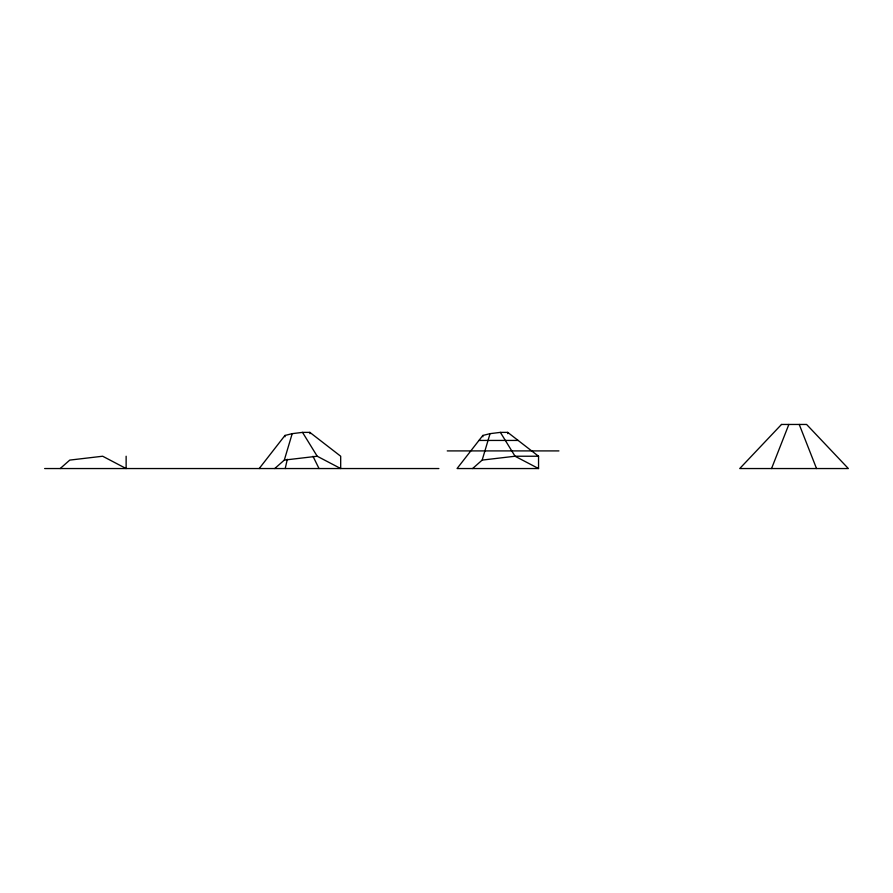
<?xml version="1.0" encoding="UTF-8"?>
<svg xmlns="http://www.w3.org/2000/svg" width="893" height="893" viewBox="0 0 893 893"><rect width="100%" height="100%" fill="white"/><g stroke="black" fill="none" stroke-linecap="round" stroke-linejoin="round"><path stroke-width="1.34" d="M285.213 468.546L287.312 459.27M274.731 468.546L284.309 460.096L292.201 433.652L302.515 432.379L309.86 432.379L340.691 456.234L340.691 468.546L317.205 456.234L302.515 432.379M472.598 468.546L482.164 460.096L490.067 433.652L500.381 432.379L507.726 432.379L538.546 456.234L538.546 468.546L457.06 468.546L482.834 435.46L490.067 433.652M771.552 468.546L788.854 424.454M259.193 468.546L284.967 435.46L292.201 433.652M60.188 468.546L69.766 460.096L102.662 456.234L126.136 468.546L126.136 456.234M284.309 460.096L317.205 456.234M482.164 460.096L515.06 456.234L538.546 456.234M478.949 440.439L518.13 440.439M447.248 450.909L558.929 450.909M44.65 468.546L438.865 468.546M538.546 468.546L515.06 456.234L500.381 432.379M312.985 456.29L319.024 468.546M799.235 424.454L816.537 468.546M507.726 432.379L507.804 433.652M482.834 435.46L482.912 436.733M309.86 432.379L309.949 433.652M284.967 435.46L285.046 436.733M781.498 424.454L739.739 468.546L848.35 468.546L806.591 424.454L781.498 424.454"/></g></svg>
